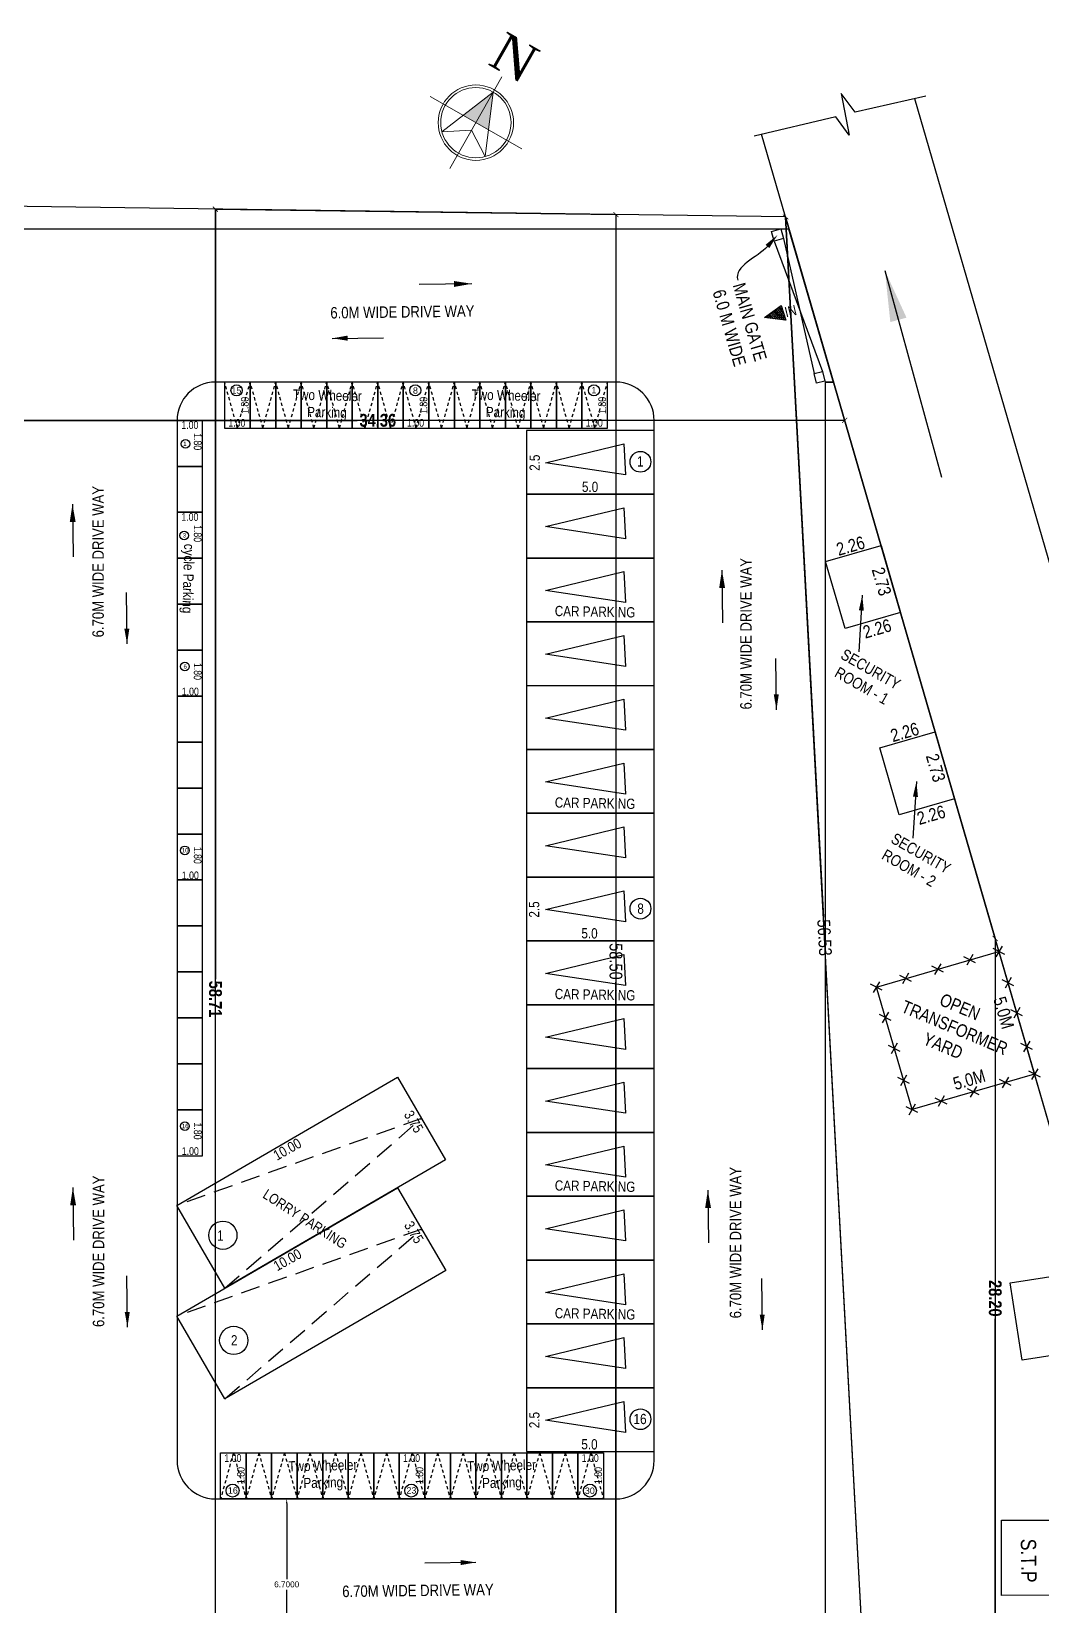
# Model space of a CAD drawing. Header units: metres. Extents: x -488 to 4759, y 38 to 2071.
# Drawn here: x 1321.9 to 1361.4, y 149.4 to 211 of the extents above; entities that cross this region are included whole.
import ezdxf
from ezdxf import colors
from ezdxf.entities.mleader import LeaderData, LeaderLine
from ezdxf.lldxf.tags import DXFTag
from ezdxf.math import Vec2, Vec3

# ---------------------------------------------------------------- set-up
doc = ezdxf.new("R2010")
doc.units = ezdxf.units.M
doc.header["$MEASUREMENT"] = 0
doc.linetypes.add('DASHED2', pattern=[0.375, 0.25, -0.125])
doc.linetypes.add('HIDDEN', pattern=[0.375, 0.25, -0.125])
for name, color, linetype in [('0 @ 1', 7, 'Continuous'), ('BLK_1_LVL_0_SIDE_SETBACK2', 102, 'Continuous'), ('BLK_1_LVL_0_SIDE_SETBACK2 @ 1', 102, 'Continuous'), ('BLK_2_LVL_0_REAR_SETBACK', 11, 'Continuous'), ('BLK_2_LVL_0_REAR_SETBACK @ 1', 11, 'Continuous'), ('BLK_3_LVL_0_REAR_SETBACK', 11, 'Continuous'), ('BLK_3_LVL_0_REAR_SETBACK @ 1', 11, 'Continuous'), ('DRIVE_WAY', 255, 'Continuous'), ('PER_AISLE_WIDTH', 5, 'Continuous'), ('PLOT_BOUNDARY', 70, 'Continuous'), ('SEPTIC_TANK_1', 146, 'Continuous'), ('SURRENDER_ROAD_WIDTH', 2, 'Continuous'), ('TRANSFORMER_YARD', 7, 'Continuous'), ('UG_SUMP', 194, 'Continuous')]:
    doc.layers.add(name, color=color, linetype=linetype)
for name, color, linetype, plot in [('ANGULAR_PARKING_SLOT_1', 6, 'Continuous', False), ('CYCLE_PARKING', 250, 'Continuous', False), ('LORRY_PARKING', 175, 'Continuous', False), ('TWO_WHEELER_DRIVE_WAY', 6, 'Continuous', False), ('TWO_WHEELER_PARKING', 2, 'Continuous', False)]:
    doc.layers.add(name, color=color, linetype=linetype, plot=plot)
doc.layers.add('NORTH_DIRECTION', color=7, linetype='Continuous', lineweight=0)
doc.styles.add('2', font='swissc.ttf', dxfattribs={"height": 0.23})
doc.styles.add('CODE', font='swissc.ttf', dxfattribs={"height": 0.25})
doc.styles.get("Standard").update_dxf_attribs({"font": 'arial.ttf', "height": 0.23})
doc.styles.add('USA TEXT', font='GOTHIC.TTF', dxfattribs={"height": 0.5})
tags = doc.linetypes.add('00$1$HIDDEN', pattern=[0.375, 0.25, -0.125]).pattern_tags.tags
tags[6:7] = [DXFTag(74, 4), DXFTag(75, 0), DXFTag(340, '0'), DXFTag(46, 1.0), DXFTag(50, 0.0), DXFTag(44, 0.0), DXFTag(45, 0.0)]
tags[4:5] = [DXFTag(74, 4), DXFTag(75, 0), DXFTag(340, '0'), DXFTag(46, 1.0), DXFTag(50, 0.0), DXFTag(44, 0.0), DXFTag(45, 0.0)]
doc.dimstyles.new('OUTER', dxfattribs={"dimscale": 0, "dimtxt": 0.3, "dimasz": 0.18, "dimexe": 0.18, "dimexo": 0.0625, "dimgap": 0.09, "dimtad": 0, "dimzin": 0, "dimdsep": 46, "dimtxsty": 'CODE', "dimcen": 0.09, "dimse1": 1, "dimse2": 1, "dimclrd": 8, "dimclrt": 1, "dimadec": 0, "dimazin": 0, "dimtfac": 1, "dimtofl": 0, "dimtmove": 0, "dimatfit": 3, "dimfxl": 0, "dimtolj": 1, "dimtzin": 0, "dimarcsym": 0})
doc.dimstyles.new('STANDARD$0', dxfattribs={"dimtxt": 0.23, "dimasz": 3, "dimexe": 3, "dimexo": 1, "dimgap": 1.5, "dimtad": 1, "dimdec": 1, "dimzin": 1, "dimdsep": 46, "dimlunit": 4, "dimtxsty": 'Standard', "dimblk": 'OBLIQUE', "dimcen": 0.09375, "dimdle": 1, "dimclrd": 8, "dimclre": 8, "dimclrt": 7, "dimadec": 1, "dimazin": 0, "dimtfac": 1, "dimtdec": 1, "dimtix": 1, "dimtmove": 2, "dimatfit": 3, "dimldrblk": 'ARCHTICK', "dimfxl": 0, "dimfrac": 2, "dimtolj": 1, "dimtzin": 0, "dimarcsym": 0})

# ---------------------------------------------------------------- blocks, each defined once
blk = doc.blocks.new('_ArchTick')
at = {"const_width": 0.15}
blk.add_lwpolyline([(-0.5, -0.5), (0.5, 0.5)], dxfattribs=at)
blk = doc.blocks.new('*D98')
at = {"layer": 'BLK_1_LVL_0_SIDE_SETBACK2', "color": 0, "lineweight": -2, "ltscale": 400}
for p, q in [((1319.356, 195.817), (1334.608, 195.817)), ((1353.711, 195.817), (1336.229, 195.817))]:
    blk.add_line(p, q, dxfattribs=at)
at = {"layer": 'Defpoints', "color": 0, "lineweight": -2, "ltscale": 400}
for p in [(1319.356, 195.817), (1353.711, 195.817), (1353.711, 195.817)]:
    blk.add_point(p, dxfattribs=at)
at = {"layer": 'BLK_1_LVL_0_SIDE_SETBACK2', "color": 0, "lineweight": -2, "ltscale": 400, "xscale": 0.2, "yscale": 0.2, "zscale": 0.2}
for p, rotation in [((1319.356, 195.817), 180.0004421320107), ((1353.711, 195.817), 0.0004421320106952)]:
    blk.add_blockref('_ArchTick', p, dxfattribs=dict(at, rotation=rotation))
at = {"layer": 'BLK_1_LVL_0_SIDE_SETBACK2', "color": 0, "ltscale": 400, "insert": (1335.419, 195.817), "char_height": 0.25, "attachment_point": 5, "rotation": 0.00044, "style": 'CODE'}
blk.add_mtext('\\A1;{\\fSwis721 Cn BT|b1|i0|c0|p34;\\H2x;34.36}', dxfattribs=at)
blk = doc.blocks.new('*D111')
at = {"layer": 'BLK_2_LVL_0_REAR_SETBACK', "color": 0, "lineweight": -2, "ltscale": 400}
for p, q in [((1344.746, 203.876), (1344.746, 175.432)), ((1344.746, 145.377), (1344.746, 173.821))]:
    blk.add_line(p, q, dxfattribs=at)
at = {"layer": 'Defpoints', "color": 0, "lineweight": -2, "ltscale": 400}
for p in [(1344.746, 203.876), (1344.746, 203.876), (1344.746, 145.377)]:
    blk.add_point(p, dxfattribs=at)
at = {"layer": 'BLK_2_LVL_0_REAR_SETBACK', "color": 0, "lineweight": -2, "ltscale": 400, "xscale": 0.2, "yscale": 0.2, "zscale": 0.2}
for p, rotation in [((1344.746, 203.876), 90.00044213217399), ((1344.746, 145.377), 270.000442132174)]:
    blk.add_blockref('_ArchTick', p, dxfattribs=dict(at, rotation=rotation))
at = {"layer": 'BLK_2_LVL_0_REAR_SETBACK', "color": 0, "ltscale": 400, "insert": (1344.746, 174.627), "char_height": 0.25, "attachment_point": 5, "rotation": 270.00044, "style": 'CODE'}
blk.add_mtext('\\A1;{\\H2x;58.50}', dxfattribs=at)
blk = doc.blocks.new('*D112')
at = {"layer": 'BLK_2_LVL_0_REAR_SETBACK', "color": 0, "lineweight": -2, "ltscale": 400}
for p, q in [((1329.056, 204.09), (1329.056, 173.929)), ((1329.056, 145.377), (1329.056, 172.383))]:
    blk.add_line(p, q, dxfattribs=at)
at = {"layer": 'Defpoints', "color": 0, "lineweight": -2, "ltscale": 400}
for p in [(1329.056, 204.09), (1329.056, 204.09), (1329.056, 145.377)]:
    blk.add_point(p, dxfattribs=at)
at = {"layer": 'BLK_2_LVL_0_REAR_SETBACK', "color": 0, "lineweight": -2, "ltscale": 400, "xscale": 0.2, "yscale": 0.2, "zscale": 0.2}
for p, rotation in [((1329.056, 204.09), 90.00044213212604), ((1329.056, 145.377), 270.0004421321261)]:
    blk.add_blockref('_ArchTick', p, dxfattribs=dict(at, rotation=rotation))
at = {"layer": 'BLK_2_LVL_0_REAR_SETBACK', "color": 0, "ltscale": 400, "insert": (1329.056, 173.156), "char_height": 0.25, "attachment_point": 5, "rotation": 270.00044, "style": 'CODE'}
blk.add_mtext('\\A1;{\\fSwis721 Cn BT|b1|i0|c0|p34;\\H2x;58.71}', dxfattribs=at)
blk = doc.blocks.new('*D92')
at = {"layer": 'BLK_3_LVL_0_REAR_SETBACK', "color": 0, "lineweight": -2}
for p, q in [((1351.396, 203.785), (1352.878, 176.365)), ((1354.446, 147.337), (1352.965, 174.758))]:
    blk.add_line(p, q, dxfattribs=at)
at = {"layer": 'Defpoints', "color": 0, "lineweight": -2}
for p in [(1351.396, 203.785), (1354.446, 147.337), (1354.446, 147.337)]:
    blk.add_point(p, dxfattribs=at)
at = {"layer": 'BLK_3_LVL_0_REAR_SETBACK', "color": 0, "lineweight": -2, "xscale": 0.2, "yscale": 0.2, "zscale": 0.2}
for p, rotation in [((1351.396, 203.785), 93.09340992295236), ((1354.446, 147.337), 273.0934099229525)]:
    blk.add_blockref('_ArchTick', p, dxfattribs=dict(at, rotation=rotation))
at = {"layer": 'BLK_3_LVL_0_REAR_SETBACK', "color": 0, "lineweight": -2, "insert": (1352.921, 175.561), "char_height": 0.25, "attachment_point": 5, "rotation": 273.09341, "style": 'CODE'}
blk.add_mtext('\\A1;{\\H2x;56.53}', dxfattribs=at)
blk = doc.blocks.new('*D94')
at = {"layer": 'BLK_3_LVL_0_REAR_SETBACK', "color": 0, "lineweight": -2}
for p, q in [((1359.606, 175.529), (1359.606, 162.243)), ((1359.606, 147.337), (1359.606, 160.624))]:
    blk.add_line(p, q, dxfattribs=at)
at = {"layer": 'Defpoints', "color": 0, "lineweight": -2}
for p in [(1359.606, 175.529), (1359.606, 175.529), (1359.606, 147.337)]:
    blk.add_point(p, dxfattribs=at)
at = {"layer": 'BLK_3_LVL_0_REAR_SETBACK', "color": 0, "lineweight": -2, "xscale": 0.2, "yscale": 0.2, "zscale": 0.2}
for p, rotation in [((1359.606, 175.529), 90.00044201734423), ((1359.606, 147.337), 270.0004420173441)]:
    blk.add_blockref('_ArchTick', p, dxfattribs=dict(at, rotation=rotation))
at = {"layer": 'BLK_3_LVL_0_REAR_SETBACK', "color": 0, "lineweight": -2, "insert": (1359.606, 161.433), "char_height": 0.25, "attachment_point": 5, "rotation": 270.00044, "style": 'CODE'}
blk.add_mtext('\\A1;{\\fSwis721 Cn BT|b1|i0|c0|p34;\\H2x;28.20}', dxfattribs=at)
blk = doc.blocks.new('*D434')
at = {"layer": 'Defpoints', "color": 0, "lineweight": -2}
for p in [(1331.761, 153.577), (1331.761, 146.877), (1331.85, 146.877)]:
    blk.add_point(p, dxfattribs=at)
at = {"layer": 'TWO_WHEELER_DRIVE_WAY', "color": 0, "lineweight": -2}
for p, q in [((1331.824, 153.577), (1332.03, 153.577)), ((1331.85, 153.397), (1331.85, 150.435)), ((1331.85, 147.057), (1331.85, 150.02)), ((1331.824, 146.877), (1332.03, 146.877))]:
    blk.add_line(p, q, dxfattribs=at)
for points in [[(1331.82, 153.397), (1331.88, 153.397), (1331.85, 153.577)], [(1331.82, 147.057), (1331.88, 147.057), (1331.85, 146.877)]]:
    blk.add_solid(points, dxfattribs=at)
at = {"layer": 'TWO_WHEELER_DRIVE_WAY', "color": 0, "insert": (1331.85, 150.227), "char_height": 0.23, "attachment_point": 5}
blk.add_mtext('\\A1;6.7000', dxfattribs=at)

msp = doc.modelspace()

# ---------------------------------------------------------------- hatches: boundary and pattern name
at = {"lineweight": 30}
h = msp.add_hatch(dxfattribs=at)
h.set_pattern_fill('ANSI31', color=256, scale=0.485522, angle=-453.9284197)
h.set_pattern_definition([(311.0715803, (-1417.199936, -4085.408266), (0.0457536973, 0.0398735461), [])])
h.paths.add_polyline_path([(1351.40317, 199.74184), (1351.22186, 200.31535), (1350.57286, 199.84081)])
at = {"layer": 'NORTH_DIRECTION'}
h = msp.add_hatch(color=256, dxfattribs=at)
h.paths.add_polyline_path([(1339.75703, 207.19579), (1339.26115, 207.47802), (1339.94251, 208.67519)])
h.paths.add_polyline_path([(1339.26115, 207.47802), (1338.76526, 207.76025), (1339.94251, 208.67519)])

# ---------------------------------------------------------------- linework, layer by layer
at = {"lineweight": 30}
for p, q in [((1350.94967, 202.84209), (1352.83792, 197.72614)), ((1351.31428, 202.94451), (1352.51174, 197.64983)), ((1359.98393, 174.90037), (1359.52581, 175.13476)), ((1359.8762, 175.22674), (1359.63354, 174.80839)), ((1357.47549, 174.52916), (1357.23284, 174.11081)), ((1358.84045, 174.56811), (1358.38233, 174.80249)), ((1358.73272, 174.89447), (1358.49006, 174.47613)), ((1356.32407, 173.83692), (1355.86596, 174.0713)), ((1356.21634, 174.16328), (1355.97369, 173.74494)), ((1357.58322, 174.20279), (1357.12511, 174.43718)), ((1360.34226, 173.66719), (1359.88414, 173.90158)), ((1360.23453, 173.99356), (1359.99187, 173.57521)), ((1355.18252, 173.50521), (1354.7244, 173.7396)), ((1355.07479, 173.83158), (1354.83213, 173.41323)), ((1355.42127, 172.63918), (1355.17861, 172.22084)), ((1360.68151, 172.49967), (1360.22339, 172.73405)), ((1360.57378, 172.82603), (1360.33112, 172.40769)), ((1355.529, 172.31282), (1355.07088, 172.54721)), ((1355.77237, 171.43087), (1355.52971, 171.01253)), ((1361.06527, 171.17897), (1360.60715, 171.41335)), ((1360.95754, 171.50533), (1360.71488, 171.08699)), ((1355.8801, 171.10451), (1355.42198, 171.33889)), ((1356.13835, 170.17136), (1355.89569, 169.75302)), ((1361.37909, 170.09896), (1360.92097, 170.33335)), ((1361.27136, 170.42533), (1361.0287, 170.00698)), ((1356.24608, 169.845), (1355.78796, 170.07938)), ((1358.97838, 169.40138), (1358.52027, 169.63577)), ((1358.87065, 169.72775), (1358.628, 169.3094)), ((1360.23561, 169.7667), (1359.77749, 170.00108)), ((1360.12788, 170.09306), (1359.88522, 169.67472)), ((1356.57768, 168.7038), (1356.11956, 168.93819)), ((1356.46995, 169.03017), (1356.22729, 168.61182)), ((1357.71923, 169.03551), (1357.26112, 169.26989)), ((1357.6115, 169.36187), (1357.36885, 168.94353))]:
    msp.add_line(p, q, dxfattribs=at)
at = {"linetype": 'HIDDEN', "lineweight": 30, "ltscale": 0.5}
for p, q in [((1329.91889, 195.51719), (1329.41888, 197.31719)), ((1329.91889, 195.51719), (1330.41888, 197.3172)), ((1330.91889, 195.5172), (1330.41888, 197.3172)), ((1330.91889, 195.5172), (1331.41888, 197.3172)), ((1331.91889, 195.51721), (1331.41888, 197.3172)), ((1331.91889, 195.51721), (1332.41888, 197.31721)), ((1332.91889, 195.51721), (1332.41888, 197.31721)), ((1332.91889, 195.51721), (1333.41888, 197.31722)), ((1333.91889, 195.51722), (1333.41888, 197.31722)), ((1333.91889, 195.51722), (1334.41888, 197.31723)), ((1334.91889, 195.51723), (1334.41888, 197.31723)), ((1334.91889, 195.51723), (1335.41888, 197.31723)), ((1335.91889, 195.51724), (1335.41888, 197.31723)), ((1335.91889, 195.51724), (1336.41888, 197.31724)), ((1336.91889, 195.51725), (1336.41888, 197.31724)), ((1336.91889, 195.51725), (1337.41888, 197.31725)), ((1337.91889, 195.51725), (1337.41888, 197.31725)), ((1337.91889, 195.51725), (1338.41888, 197.31726)), ((1338.91889, 195.51726), (1338.41888, 197.31726)), ((1338.91889, 195.51726), (1339.41888, 197.31726)), ((1339.91889, 195.51727), (1339.41888, 197.31726)), ((1339.91889, 195.51727), (1340.41888, 197.31727)), ((1340.91889, 195.51728), (1340.41888, 197.31727)), ((1340.91889, 195.51728), (1341.41888, 197.31728)), ((1341.91889, 195.51728), (1341.41888, 197.31728)), ((1341.91889, 195.51728), (1342.41888, 197.31729)), ((1342.91889, 195.51729), (1342.41888, 197.31729)), ((1342.91889, 195.51729), (1343.41888, 197.3173)), ((1343.91889, 195.5173), (1343.41888, 197.3173)), ((1343.91889, 195.5173), (1344.41888, 197.3173)), ((1329.761, 155.37719), (1329.26101, 153.57719)), ((1329.761, 155.37719), (1330.26101, 153.57719)), ((1330.761, 155.3772), (1330.26101, 153.57719)), ((1330.761, 155.3772), (1331.26101, 153.5772)), ((1331.761, 155.37721), (1331.26101, 153.5772)), ((1331.761, 155.37721), (1332.26101, 153.57721)), ((1332.761, 155.37721), (1332.26101, 153.57721)), ((1332.761, 155.37721), (1333.26101, 153.57722)), ((1333.761, 155.37722), (1333.26101, 153.57722)), ((1333.761, 155.37722), (1334.26101, 153.57723)), ((1334.761, 155.37723), (1334.26101, 153.57723)), ((1334.761, 155.37723), (1335.26101, 153.57723)), ((1335.761, 155.37724), (1335.26101, 153.57723)), ((1335.761, 155.37724), (1336.26101, 153.57724)), ((1336.761, 155.37724), (1336.26101, 153.57724)), ((1336.761, 155.37724), (1337.26101, 153.57725)), ((1337.761, 155.37725), (1337.26101, 153.57725)), ((1337.761, 155.37725), (1338.26101, 153.57726)), ((1338.761, 155.37726), (1338.26101, 153.57726)), ((1338.761, 155.37726), (1339.26101, 153.57726)), ((1339.761, 155.37727), (1339.26101, 153.57726)), ((1339.761, 155.37727), (1340.26101, 153.57727)), ((1340.761, 155.37728), (1340.26101, 153.57727)), ((1340.761, 155.37728), (1341.26101, 153.57728)), ((1341.761, 155.37728), (1341.26101, 153.57728)), ((1341.761, 155.37728), (1342.26101, 153.57729)), ((1342.761, 155.37729), (1342.26101, 153.57729)), ((1342.761, 155.37729), (1343.26101, 153.57729)), ((1343.761, 155.3773), (1343.26101, 153.57729)), ((1343.761, 155.3773), (1344.26101, 153.5773))]:
    msp.add_line(p, q, dxfattribs=at)
at = {"linetype": 'DASHED2', "lineweight": 30, "ltscale": 3}
for p, q in [((1337.13089, 168.4714), (1327.54171, 165.07093)), ((1329.42492, 161.82809), (1337.13089, 168.4714)), ((1337.13819, 164.13916), (1327.549, 160.7387)), ((1329.43221, 157.49585), (1337.13819, 164.13916))]:
    msp.add_line(p, q, dxfattribs=at)
at = {"lineweight": 30}
for points in [[(1356.88493, 208.52204), (1354.12128, 207.8864), (1353.57224, 208.62177), (1353.88733, 206.98294), (1353.35801, 207.70994), (1350.15797, 206.95489)], [(1351.40317, 199.74184), (1350.57286, 199.84081), (1351.22186, 200.31535), (1351.40317, 199.74184)]]:
    msp.add_lwpolyline(points, dxfattribs=at)
for points in [[(1351.21172, 203.31736), (1351.31433, 202.94452), (1350.94967, 202.84209), (1350.84643, 203.21734)], [(1352.83792, 197.72614), (1352.93409, 197.35046), (1352.60403, 197.27313), (1352.51174, 197.64983)]]:
    msp.add_lwpolyline(points, close=True, dxfattribs=at)
at = {"linetype": '00$1$HIDDEN', "lineweight": 30, "ltscale": 2}
for points in [[(1341.988, 194.15697), (1345.06392, 194.89673), (1345.11801, 193.67837)], [(1341.98802, 191.65697), (1345.06394, 192.39673), (1345.11803, 191.17837)], [(1341.98804, 189.15697), (1345.06396, 189.89673), (1345.11805, 188.67837)], [(1341.98806, 186.65697), (1345.06398, 187.39673), (1345.11807, 186.17837)], [(1341.98808, 184.15697), (1345.064, 184.89673), (1345.11809, 183.67837)], [(1341.9881, 181.65697), (1345.06402, 182.39673), (1345.1181, 181.17837)], [(1341.98812, 179.15697), (1345.06404, 179.89673), (1345.11812, 178.67837)], [(1341.98814, 176.65697), (1345.06406, 177.39673), (1345.11814, 176.17837)], [(1341.98816, 174.15697), (1345.06408, 174.89673), (1345.11816, 173.67837)], [(1341.98818, 171.65697), (1345.0641, 172.39673), (1345.11818, 171.17837)], [(1341.9882, 169.15697), (1345.06412, 169.89673), (1345.1182, 168.67837)], [(1341.98821, 166.65697), (1345.06414, 167.39673), (1345.11822, 166.17837)], [(1341.98823, 164.15697), (1345.06415, 164.89673), (1345.11824, 163.67837)], [(1341.98825, 161.65697), (1345.06417, 162.39673), (1345.11826, 161.17837)], [(1341.98827, 159.15697), (1345.06419, 159.89673), (1345.11828, 158.67837)], [(1341.98829, 156.65697), (1345.06421, 157.39673), (1345.1183, 156.17837)]]:
    msp.add_lwpolyline(points, close=True, dxfattribs=at)
at = {"lineweight": -2}
for points in [[(1355.13419, 190.91953), (1355.89595, 188.29796), (1353.72571, 187.66735), (1352.96395, 190.28892)], [(1357.25448, 183.62259), (1358.01624, 181.00102), (1355.846, 180.37041), (1355.08425, 182.99198)]]:
    msp.add_lwpolyline(points, close=True, dxfattribs=at)
at = {"lineweight": 30}
for centre, radius in [((1329.88698, 196.99249), 0.21897), ((1336.88698, 196.99254), 0.21897), ((1343.88698, 196.9926), 0.21897), ((1329.34917, 163.90238), 0.55312), ((1329.77694, 159.78548), 0.55312), ((1329.72911, 153.90189), 0.25318), ((1336.72911, 153.90195), 0.25264), ((1343.72911, 153.902), 0.2524)]:
    msp.add_circle(centre, radius, dxfattribs=at)
at = {"color": 7, "linetype": 'ByBlock', "lineweight": 30, "ltscale": 3}
for centre in [(1327.88389, 194.89701), (1327.83312, 191.31049), (1327.86384, 186.17515), (1327.86389, 178.97515), (1327.86398, 168.17515)]:
    msp.add_circle(centre, 0.17116, dxfattribs=at)
at = {"linetype": 'ByBlock', "lineweight": 30, "ltscale": 3}
for centre in [(1345.70925, 194.19476), (1345.70938, 176.69476), (1345.70954, 156.69476)]:
    msp.add_circle(centre, 0.40664, dxfattribs=at)
at = {"layer": 'ANGULAR_PARKING_SLOT_1'}
for points in [[(1341.24602, 192.92728), (1346.24602, 192.92732), (1346.246, 195.42732), (1341.246, 195.42728)], [(1341.24604, 190.42728), (1346.24604, 190.42732), (1346.24602, 192.92732), (1341.24602, 192.92728)], [(1341.24606, 187.92728), (1346.24606, 187.92732), (1346.24604, 190.42732), (1341.24604, 190.42728)], [(1341.24608, 185.42728), (1346.24608, 185.42732), (1346.24606, 187.92732), (1341.24606, 187.92728)], [(1341.2461, 182.92728), (1346.2461, 182.92732), (1346.24608, 185.42732), (1341.24608, 185.42728)], [(1341.24612, 180.42728), (1346.24612, 180.42732), (1346.2461, 182.92732), (1341.2461, 182.92728)], [(1341.24614, 177.92728), (1346.24614, 177.92732), (1346.24612, 180.42732), (1341.24612, 180.42728)], [(1341.24615, 175.42728), (1346.24615, 175.42732), (1346.24614, 177.92732), (1341.24614, 177.92728)], [(1341.24617, 172.92728), (1346.24617, 172.92732), (1346.24615, 175.42732), (1341.24615, 175.42728)], [(1341.24619, 170.42728), (1346.24619, 170.42732), (1346.24617, 172.92732), (1341.24617, 172.92728)], [(1341.24621, 167.92728), (1346.24621, 167.92732), (1346.24619, 170.42732), (1341.24619, 170.42728)], [(1341.24623, 165.42728), (1346.24623, 165.42732), (1346.24621, 167.92732), (1341.24621, 167.92728)], [(1341.24625, 162.92728), (1346.24625, 162.92732), (1346.24623, 165.42732), (1341.24623, 165.42728)], [(1341.24627, 160.42728), (1346.24627, 160.42732), (1346.24625, 162.92732), (1341.24625, 162.92728)], [(1341.24629, 157.92728), (1346.24629, 157.92732), (1346.24627, 160.42732), (1341.24627, 160.42728)], [(1341.24631, 155.42728), (1346.24631, 155.42732), (1346.24629, 157.92732), (1341.24629, 157.92728)]]:
    msp.add_lwpolyline(points, close=True, dxfattribs=at)
at = {"layer": 'BLK_1_LVL_0_SIDE_SETBACK2', "ltscale": 400}
msp.add_lwpolyline([(1319.356, 195.81711), (1319.35655, 132.91711), (1371.98801, 132.91752), (1353.71101, 195.81738), (1319.356, 195.81706)], close=True, dxfattribs=at)
at = {"layer": 'BLK_2_LVL_0_REAR_SETBACK', "ltscale": 400}
msp.add_lwpolyline([(1329.05639, 145.37719), (1329.05593, 204.08974), (1344.74594, 203.87584), (1344.74639, 145.37731), (1329.05639, 145.37719)], close=True, dxfattribs=at)
at = {"layer": 'BLK_3_LVL_0_REAR_SETBACK', "ltscale": 400}
msp.add_lwpolyline([(1354.44637, 147.33738), (1351.39578, 203.78518), (1359.60615, 175.52937), (1359.60637, 147.33742), (1354.44637, 147.33738)], close=True, dxfattribs=at)
at = {"layer": 'CYCLE_PARKING', "lineweight": -2}
for points in [[(1327.556, 195.81714), (1327.55601, 194.01714), (1328.55601, 194.01715), (1328.556, 195.81715)], [(1327.55601, 194.01714), (1327.55602, 192.21714), (1328.55602, 192.21715), (1328.55601, 194.01715)], [(1327.55602, 192.21714), (1327.55604, 190.41714), (1328.55604, 190.41715), (1328.55602, 192.21715)], [(1327.55604, 190.41714), (1327.55605, 188.61714), (1328.55605, 188.61715), (1328.55604, 190.41715)], [(1327.55605, 188.61714), (1327.55607, 186.81714), (1328.55607, 186.81715), (1328.55605, 188.61715)], [(1327.55607, 186.81714), (1327.55608, 185.01714), (1328.55608, 185.01715), (1328.55607, 186.81715)], [(1327.55608, 185.01714), (1327.55609, 183.21714), (1328.55609, 183.21715), (1328.55608, 185.01715)], [(1327.55609, 183.21714), (1327.55611, 181.41714), (1328.55611, 181.41715), (1328.55609, 183.21715)], [(1327.55611, 181.41714), (1327.55612, 179.61714), (1328.55612, 179.61715), (1328.55611, 181.41715)], [(1327.55612, 179.61714), (1327.55614, 177.81714), (1328.55614, 177.81715), (1328.55612, 179.61715)], [(1327.55614, 177.81714), (1327.55615, 176.01714), (1328.55615, 176.01715), (1328.55614, 177.81715)], [(1327.55615, 176.01714), (1327.55616, 174.21714), (1328.55616, 174.21715), (1328.55615, 176.01715)], [(1327.55616, 174.21714), (1327.55618, 172.41714), (1328.55618, 172.41715), (1328.55616, 174.21715)], [(1327.55618, 172.41714), (1327.55619, 170.61714), (1328.55619, 170.61715), (1328.55618, 172.41715)], [(1327.55619, 170.61714), (1327.55621, 168.81714), (1328.55621, 168.81715), (1328.55619, 170.61715)], [(1327.55621, 168.81714), (1327.55622, 167.01714), (1328.55622, 167.01715), (1328.55621, 168.81715)]]:
    msp.add_lwpolyline(points, close=True, dxfattribs=at)
at = {"layer": 'DRIVE_WAY', "color": 255, "linetype": 'ByBlock', "ltscale": 400}
for points in [[(1353.26515, 197.31737), (1352.94599, 197.31737), (1352.94653, 126.21737, -0.41421356), (1351.44655, 124.71736), (1292.12088, 124.7169, 0.41018343), (1291.62093, 124.22379), (1291.60707, 123.2369), (1285.40914, 123.23685), (1285.4228, 124.20996, 0.41825521), (1284.92285, 124.71684), (1239.00655, 124.71649, -0.41421356), (1237.50653, 126.21648), (1237.50595, 201.81648, -0.41421356), (1239.00594, 203.31649), (1351.51172, 203.31736), (1353.25515, 197.31737), (1352.94599, 197.31737)], [(1344.74599, 197.31732), (1329.05599, 197.3172, 0.41421356), (1327.556, 195.81719), (1327.55631, 155.07719, 0.41421356), (1329.05632, 153.5772), (1344.74632, 153.57732, 0.41421356), (1346.24631, 155.07734), (1346.246, 195.81734, 0.41421356)]]:
    msp.add_lwpolyline(points, format="xyb", close=True, dxfattribs=at)
at = {"layer": 'LORRY_PARKING', "ltscale": 400}
for points in [[(1336.18929, 170.09282), (1338.0725, 166.84998), (1329.42492, 161.82809), (1327.54171, 165.07093)], [(1336.19659, 165.76058), (1338.07979, 162.51774), (1329.43221, 157.49585), (1327.549, 160.7387)]]:
    msp.add_lwpolyline(points, close=True, dxfattribs=at)
at = {"layer": 'NORTH_DIRECTION'}
for p, q in [((1340.2832, 209.27378), (1338.2391, 205.68226)), ((1341.05691, 206.45597), (1337.46539, 208.50007))]:
    msp.add_line(p, q, dxfattribs=at)
msp.add_lwpolyline([(1339.09081, 207.17872), (1337.93282, 207.11329), (1339.94251, 208.67519), (1339.62588, 206.14969), (1339.09081, 207.17872)], dxfattribs=at)
for radius in [1.47588, 1.37749]:
    msp.add_circle((1339.26115, 207.47802), radius, dxfattribs=at)
at = {"layer": 'PER_AISLE_WIDTH', "linetype": 'ByBlock', "ltscale": 400}
for points in [[(1353.26515, 197.31737), (1352.94599, 197.31737), (1352.94653, 126.21737, -0.41421356), (1351.44655, 124.71736), (1292.12088, 124.7169, 0.41018343), (1291.62093, 124.22379), (1291.60707, 123.2369), (1285.40914, 123.23685), (1285.4228, 124.20996, 0.41825521), (1284.92285, 124.71684), (1239.00655, 124.71649, -0.41421356), (1237.50653, 126.21648), (1237.50595, 201.81648, -0.41421356), (1239.00594, 203.31649), (1351.51172, 203.31736), (1353.25515, 197.31737), (1352.94599, 197.31737)], [(1344.74599, 197.31731), (1329.05599, 197.31719, 0.41421356), (1327.556, 195.81717), (1327.55631, 155.07717, 0.41421356), (1329.05632, 153.57719), (1344.74632, 153.57731, 0.41421356), (1346.24631, 155.07732), (1346.246, 195.81732, 0.41421356)]]:
    msp.add_lwpolyline(points, format="xyb", close=True, dxfattribs=at)
at = {"layer": 'PLOT_BOUNDARY', "ltscale": 400}
msp.add_lwpolyline([(1235.40656, 205.36646), (1235.40656, 123.21646), (1374.80656, 123.21754), (1351.39578, 203.78518)], close=True, dxfattribs=at)
at = {"layer": 'SEPTIC_TANK_1', "linetype": 'ByBlock'}
msp.add_lwpolyline([(1361.91142, 152.74894), (1361.91144, 149.7992), (1359.84857, 149.79919), (1359.84854, 152.74892)], close=True, dxfattribs=at)
at = {"layer": 'SURRENDER_ROAD_WIDTH'}
msp.add_line((1351.39578, 203.78518), (1350.45442, 207.02483), dxfattribs=at)
msp.add_lwpolyline([(1356.44145, 208.42004), (1381.19931, 123.21646), (1384.66273, 123.21646)], dxfattribs=at)
at = {"layer": 'TRANSFORMER_YARD', "color": 7, "ltscale": 0.35}
msp.add_lwpolyline([(1354.95346, 173.6224), (1359.75487, 175.01756), (1361.15003, 170.21615), (1356.34862, 168.821), (1354.95346, 173.6224)], close=True, dxfattribs=at)
at = {"layer": 'TWO_WHEELER_DRIVE_WAY', "linetype": 'ByBlock', "ltscale": 400}
for points in [[(1353.26516, 197.31737), (1352.946, 197.31737), (1352.94655, 126.21737, -0.41421356), (1351.44656, 124.71736), (1292.12089, 124.7169, 0.41018343), (1291.62094, 124.22379), (1291.60707, 123.2369), (1285.40914, 123.23685), (1285.42282, 124.20996, 0.41825521), (1284.92286, 124.71684), (1239.00656, 124.71649, -0.41421356), (1237.50655, 126.21648), (1237.50596, 201.81648, -0.41421356), (1239.00595, 203.31649), (1351.5122, 203.31433), (1353.25563, 197.31434), (1352.946, 197.31737)], [(1344.74599, 197.31731), (1329.05599, 197.31719, 0.41421356), (1327.556, 195.81718), (1327.55631, 155.07718, 0.41421356), (1329.05632, 153.57719), (1344.74632, 153.57731, 0.41421356), (1346.24631, 155.07733), (1346.246, 195.81733, 0.41421356)]]:
    msp.add_lwpolyline(points, format="xyb", close=True, dxfattribs=at)
at = {"layer": 'TWO_WHEELER_PARKING', "linetype": 'Continuous'}
for points in [[(1329.41889, 195.51719), (1330.41889, 195.5172), (1330.41888, 197.3172), (1329.41888, 197.31719), (1329.41889, 195.51719)], [(1330.41889, 195.5172), (1331.41889, 195.5172), (1331.41888, 197.3172), (1330.41888, 197.3172), (1330.41889, 195.5172)], [(1331.41889, 195.5172), (1332.41889, 195.51721), (1332.41888, 197.31721), (1331.41888, 197.3172), (1331.41889, 195.5172)], [(1332.41889, 195.51721), (1333.41889, 195.51722), (1333.41888, 197.31722), (1332.41888, 197.31721), (1332.41889, 195.51721)], [(1333.41889, 195.51722), (1334.41889, 195.51723), (1334.41888, 197.31723), (1333.41888, 197.31722), (1333.41889, 195.51722)], [(1334.41889, 195.51723), (1335.41889, 195.51723), (1335.41888, 197.31723), (1334.41888, 197.31723), (1334.41889, 195.51723)], [(1335.41889, 195.51723), (1336.41889, 195.51724), (1336.41888, 197.31724), (1335.41888, 197.31723), (1335.41889, 195.51723)], [(1336.41889, 195.51724), (1337.41889, 195.51725), (1337.41888, 197.31725), (1336.41888, 197.31724), (1336.41889, 195.51724)], [(1337.41889, 195.51725), (1338.41889, 195.51726), (1338.41888, 197.31726), (1337.41888, 197.31725), (1337.41889, 195.51725)], [(1338.41889, 195.51726), (1339.41889, 195.51726), (1339.41888, 197.31726), (1338.41888, 197.31726), (1338.41889, 195.51726)], [(1339.41889, 195.51726), (1340.41889, 195.51727), (1340.41888, 197.31727), (1339.41888, 197.31726), (1339.41889, 195.51726)], [(1340.41889, 195.51727), (1341.41889, 195.51728), (1341.41888, 197.31728), (1340.41888, 197.31727), (1340.41889, 195.51727)], [(1341.41889, 195.51728), (1342.41889, 195.51729), (1342.41888, 197.31729), (1341.41888, 197.31728), (1341.41889, 195.51728)], [(1342.41889, 195.51729), (1343.41889, 195.5173), (1343.41888, 197.3173), (1342.41888, 197.31729), (1342.41889, 195.51729)], [(1343.41889, 195.5173), (1344.41889, 195.5173), (1344.41888, 197.3173), (1343.41888, 197.3173), (1343.41889, 195.5173)], [(1329.261, 155.37719), (1330.261, 155.37719), (1330.26101, 153.57719), (1329.26101, 153.57719), (1329.261, 155.37719)], [(1330.261, 155.37719), (1331.261, 155.3772), (1331.26101, 153.5772), (1330.26101, 153.57719), (1330.261, 155.37719)], [(1331.261, 155.3772), (1332.261, 155.37721), (1332.26101, 153.57721), (1331.26101, 153.5772), (1331.261, 155.3772)], [(1332.261, 155.37721), (1333.261, 155.37722), (1333.26101, 153.57722), (1332.26101, 153.57721), (1332.261, 155.37721)], [(1333.261, 155.37722), (1334.261, 155.37723), (1334.26101, 153.57723), (1333.26101, 153.57722), (1333.261, 155.37722)], [(1334.261, 155.37723), (1335.261, 155.37723), (1335.26101, 153.57723), (1334.26101, 153.57723), (1334.261, 155.37723)], [(1335.261, 155.37723), (1336.261, 155.37724), (1336.26101, 153.57724), (1335.26101, 153.57723), (1335.261, 155.37723)], [(1336.261, 155.37724), (1337.261, 155.37725), (1337.26101, 153.57725), (1336.26101, 153.57724), (1336.261, 155.37724)], [(1337.261, 155.37725), (1338.261, 155.37726), (1338.26101, 153.57726), (1337.26101, 153.57725), (1337.261, 155.37725)], [(1338.261, 155.37726), (1339.261, 155.37726), (1339.26101, 153.57726), (1338.26101, 153.57726), (1338.261, 155.37726)], [(1339.261, 155.37726), (1340.261, 155.37727), (1340.26101, 153.57727), (1339.26101, 153.57726), (1339.261, 155.37726)], [(1340.261, 155.37727), (1341.261, 155.37728), (1341.26101, 153.57728), (1340.26101, 153.57727), (1340.261, 155.37727)], [(1341.261, 155.37728), (1342.261, 155.37729), (1342.26101, 153.57729), (1341.26101, 153.57728), (1341.261, 155.37728)], [(1342.261, 155.37729), (1343.261, 155.37729), (1343.26101, 153.57729), (1342.26101, 153.57729), (1342.261, 155.37729)], [(1343.261, 155.37729), (1344.261, 155.3773), (1344.26101, 153.5773), (1343.26101, 153.57729), (1343.261, 155.37729)]]:
    msp.add_lwpolyline(points, close=True, dxfattribs=at)
at = {"layer": 'UG_SUMP', "color": 194}
msp.add_lwpolyline([(1362.29498, 162.36641), (1362.76159, 159.33089), (1360.66596, 159.00876), (1360.19935, 162.04427)], close=True, dxfattribs=at)

# ---------------------------------------------------------------- texts
at = {"linetype": 'ByBlock', "ltscale": 400, "char_height": 0.448, "width": 9.999999999999999e-16, "attachment_point": 1, "style": '2'}
for s, insert, rotation in [('6.0M WIDE DRIVE WAY', (1333.55725, 200.25563), 0.718105), ('6.70M WIDE DRIVE WAY', (1324.23815, 187.31849), 90), ('6.70M WIDE DRIVE WAY', (1349.61726, 184.49481), 90), ('6.70M WIDE DRIVE WAY', (1349.2089, 160.64788), 90), ('6.70M WIDE DRIVE WAY', (1324.2541, 160.30862), 90)]:
    msp.add_mtext(s, dxfattribs=dict(at, insert=insert, rotation=rotation))
at = {"lineweight": 30, "attachment_point": 5}
for s, insert, char_height, rotation, style in [('\\A1;IN', (1351.59146, 200.09714), 0.4, 13.6656606, '2'), ('\\A1;1.80', (1330.21271, 196.404), 0.3, 90.0004421, 'CODE'), ('\\A1;1.80', (1337.21271, 196.40406), 0.3, 90.0004421, 'CODE'), ('\\A1;1.80', (1344.21271, 196.40411), 0.3, 90.0004421, 'CODE'), ('\\A1;1.00', (1329.8986, 195.71934), 0.3, 0.0004421, 'CODE'), ('\\A1;1.00', (1336.8986, 195.71939), 0.3, 0.0004421, 'CODE'), ('\\A1;1.00', (1343.8986, 195.71945), 0.3, 0.0004421, 'CODE'), ('\\A1;1.00', (1329.74071, 155.17504), 0.3, 0.0004421, 'CODE'), ('\\A1;1.80', (1330.05483, 154.49038), 0.3, 90.0004421, 'CODE'), ('\\A1;1.00', (1336.74071, 155.1751), 0.3, 0.0004421, 'CODE'), ('\\A1;1.80', (1337.05483, 154.49044), 0.3, 90.0004421, 'CODE'), ('\\A1;1.00', (1343.74071, 155.17515), 0.3, 0.0004421, 'CODE'), ('\\A1;1.80', (1344.05483, 154.49049), 0.3, 90.0004421, 'CODE')]:
    msp.add_mtext(s, dxfattribs=dict(at, insert=insert, char_height=char_height, rotation=rotation, style=style))
at = {"linetype": 'ByBlock', "lineweight": 30, "char_height": 0.25, "attachment_point": 5}
for s, insert in [('{\\fArial CE|b0|i0|c238|p34;\\C0;1\\fArial CE|b0|i0|c0|p34;5}', (1329.87747, 196.98675)), ('{\\C0;8}', (1336.89282, 196.9873)), ('{\\C0;1}', (1343.8836, 196.99987)), ('{\\C0;16}', (1329.73999, 153.90652)), ('{\\C0;23}', (1336.73495, 153.90719)), ('{\\C0;30}', (1343.72573, 153.89472))]:
    msp.add_mtext_dynamic_manual_height_columns(s, width=0.3427956, gutter_width=45, heights=[0], dxfattribs=dict(at, insert=insert))
at = {"lineweight": 30}
for s, insert, char_height, width, attachment_point, rotation, style in [('\\A1;Two Wheeler Parking ', (1333.43304, 196.4056), 0.4, 3.345468, 5, 358.6562199, '2'), ('\\A1;Two Wheeler Parking ', (1340.43304, 196.40566), 0.4, 3.345468, 5, 358.6562199, '2'), ('\\A1;2.5', (1341.56857, 194.15938), 0.4, 0.8030519, 5, 89.7692298, '2'), ('\\A1;5.0', (1343.7353, 193.21149), 0.4, 0.8030519, 5, 359.4839633, '2'), ('\\A1; CAR PARKING', (1343.86815, 188.32421), 0.4, 3.903896, 5, 358.9647727, '2'), ('\\A1; CAR PARKING', (1343.86821, 180.82421), 0.4, 3.903896, 5, 358.9647727, '2'), ('\\A1;2.5', (1341.54615, 176.66184), 0.4, 0.8030519, 5, 89.7692298, '2'), ('\\A1;5.0', (1343.71406, 175.72561), 0.4, 0.8030519, 5, 359.4839633, '2'), ('\\A1; CAR PARKING', (1343.86827, 173.32421), 0.4, 3.903896, 5, 358.9647727, '2'), ('        OPEN \\PTRANSFORMER \\P        YARD  ', (1356.40345, 173.89326), 0.5, 3.0919169, 1, 337.1399726, '2'), ('5.0M', (1360.00562, 173.29751), 0.5, 1.279026, 1, 286.2024353, '2'), ('5.0M', (1357.90704, 170.06143), 0.5, 1.279026, 1, 16.2024353, '2'), ('\\A1; CAR PARKING', (1343.86832, 165.82421), 0.4, 3.903896, 5, 358.9647727, '2'), ('  LORRY PARKING ', (1330.88006, 165.86957), 0.4, 5.1145284, 1, 327.1588708, 'CODE'), ('\\A1; CAR PARKING', (1343.86836, 160.82421), 0.4, 3.903896, 5, 358.9647727, '2'), ('\\A1;2.5', (1341.55401, 156.66364), 0.4, 0.8030519, 5, 89.7692298, '2'), ('\\A1;5.0', (1343.71142, 155.71231), 0.4, 0.8030519, 5, 359.4839633, '2'), ('\\A1;Two Wheeler Parking ', (1333.27516, 154.48883), 0.4, 3.345468, 5, 1.3446643, '2'), ('\\A1;Two Wheeler Parking ', (1340.27516, 154.48889), 0.4, 3.345468, 5, 1.3446643, '2')]:
    msp.add_mtext(s, dxfattribs=dict(at, insert=insert, char_height=char_height, width=width, attachment_point=attachment_point, rotation=rotation, style=style))
at = {"color": 6, "lineweight": 30, "char_height": 0.3, "attachment_point": 5, "style": 'CODE'}
for insert in [(1328.05693, 195.63261), (1328.05695, 192.03261), (1328.07404, 185.19672), (1328.0741, 177.99672), (1328.07418, 167.19672)]:
    msp.add_mtext('\\A1;1.00', dxfattribs=dict(at, insert=insert))
at = {"color": 7, "lineweight": 30, "char_height": 0.168364, "attachment_point": 5, "style": '2'}
for s, insert, width in [('\\A1;1', (1327.86233, 194.90179), 0.0883859), ('\\A1;3', (1327.84216, 191.31447), 0.0905228), ('\\A1;6', (1327.87288, 186.17913), 0.0905228), ('\\A1;10', (1327.87294, 178.97913), 0.0905228), ('\\A1;16', (1327.87302, 168.17913), 0.0905228)]:
    msp.add_mtext(s, dxfattribs=dict(at, insert=insert, width=width))
at = {"color": 6, "lineweight": 30, "char_height": 0.3, "attachment_point": 5, "rotation": 269.2092618, "style": 'CODE'}
for insert in [(1328.36243, 194.98317), (1328.36245, 191.38317), (1328.3625, 185.98317), (1328.36255, 178.78317), (1328.36263, 167.98317)]:
    msp.add_mtext('\\A1;1.80', dxfattribs=dict(at, insert=insert))
at = {"lineweight": 30, "char_height": 0.4, "width": 0.2150649, "attachment_point": 5, "style": '2'}
for s, insert in [('\\A1;1', (1345.69932, 194.21023)), ('\\A1;8', (1345.71447, 176.69131)), ('\\A1;16', (1345.69361, 156.70298))]:
    msp.add_mtext(s, dxfattribs=dict(at, insert=insert))
at = {"lineweight": -2, "char_height": 0.5, "attachment_point": 5, "style": 'CODE'}
for s, insert, rotation in [('\\A1;2.26', (1353.94171, 190.90068), 16.2024353), ('\\A1;2.73', (1355.15445, 189.50717), 286.2024353), ('\\A1;2.26', (1354.97973, 187.65594), 16.2024353), ('\\A1;2.26', (1356.062, 183.60374), 16.2024353), ('\\A1;2.73', (1357.27474, 182.21022), 286.2024353), ('\\A1;2.26', (1357.10002, 180.359), 16.2024353)]:
    msp.add_mtext(s, dxfattribs=dict(at, insert=insert, rotation=rotation))
at = {"color": 7, "lineweight": 30, "insert": (1327.94106, 189.62138), "char_height": 0.4, "width": 2.6772468, "attachment_point": 5, "rotation": 268.5306509, "style": '2'}
msp.add_mtext('\\A1;cycle Parking ', dxfattribs=at)
at = {"lineweight": -2, "char_height": 0.440585, "attachment_point": 1, "rotation": 330.3538424, "style": 'CODE'}
for s, insert, width in [('SECURITY \\P ROOM - 1', (1353.73305, 186.89443), 2.8427038), ('SECURITY \\PROOM - 2', (1355.70139, 179.68397), 3.002938)]:
    msp.add_mtext(s, dxfattribs=dict(at, insert=insert, width=width))
at = {"linetype": 'ByBlock', "lineweight": 30, "style": '2'}
for s, insert, char_height, width, attachment_point, rotation in [('3.75', (1336.42203, 168.62719), 0.4, 1.1e-15, 7, 301.1632195), ('10.00', (1332.27432, 167.72819), 0.4, 1.1e-15, 3, 29.382541), ('3.75', (1336.42933, 164.29495), 0.4, 1.1e-15, 7, 301.1632195), ('10.00', (1332.28162, 163.39596), 0.4, 1.1e-15, 3, 29.382541), ('S.T.P', (1361.20672, 152.02112), 0.6, 2.4553937, 1, 270.8740504), ('6.70M WIDE DRIVE WAY', (1334.02288, 150.17745), 0.448, 9.999999999999999e-16, 1, 0.718105)]:
    msp.add_mtext(s, dxfattribs=dict(at, insert=insert, char_height=char_height, width=width, attachment_point=attachment_point, rotation=rotation))
at = {"linetype": 'ByBlock', "lineweight": 30, "char_height": 0.4, "width": 1.1e-15, "attachment_point": 3, "style": '2'}
for s, insert in [('1', (1329.37657, 164.08895)), ('2', (1329.92028, 159.98806))]:
    msp.add_mtext(s, dxfattribs=dict(at, insert=insert))
at = {"layer": 'NORTH_DIRECTION', "insert": (1340.42788, 211.08149), "char_height": 1.5, "attachment_point": 1, "rotation": 330.3538424, "style": 'USA TEXT'}
msp.add_mtext_dynamic_manual_height_columns('{\\Ftimes|c0;N}', width=0.7437649, gutter_width=1.28586, heights=[0], dxfattribs=at)

# ---------------------------------------------------------------- dimensions: what is measured, and where the dimension line sits
at = {"layer": 'BLK_1_LVL_0_SIDE_SETBACK2 @ 1', "ltscale": 400}
dim = msp.add_linear_dim(base=(1353.71101, 195.81738), p1=(1319.356, 195.81711), p2=(1353.71101, 195.81738), angle=0.0004421, text='{\\fSwis721 Cn BT|b1|i0|c0|p34;\\H2x;<>}', dimstyle='OUTER', override={"dimscale": 1, "dimtxt": 0.25, "dimasz": 0.2, "dimblk": 'ArchTick', "dimclrd": 0, "dimclrt": 0, "dimtix": 0, "dimtofl": 0, "dimtmove": 0, "dimatfit": 3, "dimfxl": 0}, dxfattribs=at)
dim.commit()
dim.dimension.update_dxf_attribs({"geometry": '*D98', "text_midpoint": (1335.41889, 195.81723), "dimtype": 129})
at = {"layer": 'BLK_2_LVL_0_REAR_SETBACK @ 1', "ltscale": 400}
dim = msp.add_linear_dim(base=(1329.05593, 204.08974), p1=(1329.05639, 145.37719), p2=(1329.05593, 204.08974), angle=90.0004421, text='{\\fSwis721 Cn BT|b1|i0|c0|p34;\\H2x;<>}', dimstyle='OUTER', override={"dimscale": 1, "dimtxt": 0.25, "dimasz": 0.2, "dimblk": 'ArchTick', "dimclrd": 0, "dimclrt": 0, "dimtix": 0, "dimtofl": 0, "dimtmove": 0, "dimatfit": 3, "dimfxl": 10}, dxfattribs=at)
dim.commit()
dim.dimension.update_dxf_attribs({"geometry": '*D112', "text_midpoint": (1329.05617, 173.15615), "dimtype": 129})
dim = msp.add_aligned_dim(p1=(1344.74639, 145.37731), p2=(1344.74594, 203.87584), distance=0, text='{\\H2x;<>}', dimstyle='OUTER', override={"dimscale": 1, "dimtxt": 0.25, "dimasz": 0.2, "dimblk": 'ArchTick', "dimclrd": 0, "dimclrt": 0, "dimtix": 0, "dimtofl": 0, "dimtmove": 0, "dimatfit": 3, "dimfxl": 10}, dxfattribs=at)
dim.commit()
dim.dimension.update_dxf_attribs({"geometry": '*D111', "text_midpoint": (1344.74616, 174.62657)})
at = {"layer": 'BLK_3_LVL_0_REAR_SETBACK @ 1', "lineweight": -2}
for p1, p2, text, picture, middle in [((1351.39578, 203.78518), (1354.44637, 147.33738), '{\\H2x;<>}', '*D92', (1352.92108, 175.56128)), ((1359.60637, 147.33742), (1359.60615, 175.52937), '{\\fSwis721 Cn BT|b1|i0|c0|p34;\\H2x;28.20}', '*D94', (1359.60626, 161.4334))]:
    dim = msp.add_aligned_dim(p1=p1, p2=p2, distance=0, text=text, dimstyle='OUTER', override={"dimscale": 1, "dimtxt": 0.25, "dimasz": 0.2, "dimblk": 'ArchTick', "dimclrd": 0, "dimclrt": 0, "dimtix": 0, "dimtofl": 0, "dimtmove": 0, "dimatfit": 3, "dimfxl": 0}, dxfattribs=at)
    dim.commit()
    dim.dimension.update_dxf_attribs({"geometry": picture, "text_midpoint": middle})
at = {"layer": 'TWO_WHEELER_DRIVE_WAY'}
dim = msp.add_linear_dim(base=(1331.85043, 146.87721), p1=(1331.76101, 153.57721), p2=(1331.76106, 146.87721), angle=90, dimstyle='STANDARD$0', override={"dimtxt": 0.18, "dimasz": 0.18, "dimexe": 0.18, "dimexo": 0.0625, "dimgap": 0.09, "dimtad": 0, "dimtih": 1, "dimtoh": 1, "dimdec": 4, "dimzin": 0, "dimlunit": 2, "dimpost": '', "dimcen": 0.09, "dimdle": 0, "dimclrd": 0, "dimclre": 0, "dimclrt": 0, "dimadec": 0, "dimtdec": 4, "dimtix": 0, "dimtofl": 0, "dimtmove": 0, "dimfrac": 0}, dxfattribs=at)
dim.commit()
dim.dimension.update_dxf_attribs({"geometry": '*D434', "text_midpoint": (1331.85043, 150.22721)})

# ---------------------------------------------------------------- leaders
at = {"lineweight": 30, "ltscale": 3}
ml = msp.add_multileader_mtext('Standard', dxfattribs=at)
ml.set_content('MAIN GATE \\P6.0 M WIDE', color=256, style='2')
ml.set_leader_properties()
ml.build(insert=Vec2(0, 0))
ml.multileader.update_dxf_attribs({"leader_type": 2, "text_right_attachment_type": 0, "dogleg_length": 6, "arrow_head_size": 0.6})
ctx = ml.context
ctx.base_point, ctx.char_height, ctx.arrow_head_size, ctx.landing_gap_size, ctx.plane_origin, ctx.plane_x_axis, ctx.plane_y_axis = Vec3(1349.51979, 201.30958), 0.5, 0.6, 0.21973, Vec3(1376.67869, 199.21898), Vec3(0.2772068, -0.96081028), Vec3(0.96081028, 0.2772068)
ctx.right_attachment, ctx.text_align_type = 0, 1
notes = []
notes.append((ctx, [(1, (1, 1, 0), (1349.48324, 201.43625), (0.2772068, -0.96081028), 0.13184, [(0, [(1351.08034, 203.08027)], 0, [])])]))
ctx.mtext.insert, ctx.mtext.text_direction, ctx.mtext.rotation, ctx.mtext.width, ctx.mtext.alignment, ctx.mtext.flow_direction = Vec3(1350.23781, 199.7409), Vec3(0.2772068, -0.96081028), 4.99327473, 3.3403896, 2, 5
at = {"layer": '0 @ 1', "lineweight": -2}
for points, override in [([(1355.28604, 201.6827), (1357.50296, 193.59906)], {"dimscale": 1, "dimtxt": 0.25, "dimasz": 2, "dimgap": 0.09, "dimtad": 0, "dimclrd": 256, "dimclrt": 0, "dimfxl": 10}), ([(1354.3998, 188.96846), (1354.25977, 186.75102)], {"dimscale": 1, "dimtxt": 0.25, "dimasz": 0.6, "dimgap": 0.09, "dimtad": 0, "dimclrd": 256, "dimclrt": 0, "dimfxl": 0.18}), ([(1356.5201, 181.67152), (1356.38007, 179.45407)], {"dimscale": 1, "dimtxt": 0.25, "dimasz": 0.6, "dimgap": 0.09, "dimtad": 0, "dimclrd": 256, "dimclrt": 0, "dimfxl": 0.18})]:
    msp.add_leader(points, dimstyle='OUTER', override=override, dxfattribs=at)
at = {"layer": '0 @ 1', "linetype": 'ByBlock', "ltscale": 400}
for points, override in [([(1339.10763, 201.16854), (1337.04374, 201.14267)], {"dimscale": 1, "dimasz": 0.7, "dimgap": 0.09, "dimtad": 0, "dimclrd": 256, "dimclrt": 0, "dimfxl": 6}), ([(1333.63342, 199.03066), (1335.64318, 199.05585)], {"dimscale": 1, "dimasz": 0.6, "dimgap": 0.09, "dimtad": 0, "dimclrd": 256, "dimclrt": 0, "dimfxl": 6}), ([(1323.4575, 192.53707), (1323.48337, 190.47318)], {"dimscale": 1, "dimasz": 0.7, "dimgap": 0.09, "dimtad": 0, "dimclrd": 256, "dimclrt": 0, "dimfxl": 6}), ([(1348.90007, 189.95667), (1348.92594, 187.89278)], {"dimscale": 1, "dimasz": 0.7, "dimgap": 0.09, "dimtad": 0, "dimclrd": 256, "dimclrt": 0, "dimfxl": 6}), ([(1325.59538, 187.06286), (1325.57019, 189.07263)], {"dimscale": 1, "dimasz": 0.6, "dimgap": 0.09, "dimtad": 0, "dimclrd": 256, "dimclrt": 0, "dimfxl": 6}), ([(1351.03795, 184.48246), (1351.01276, 186.49223)], {"dimscale": 1, "dimasz": 0.6, "dimgap": 0.09, "dimtad": 0, "dimclrd": 256, "dimclrt": 0, "dimfxl": 6}), ([(1323.47341, 165.77412), (1323.49928, 163.71023)], {"dimscale": 1, "dimasz": 0.7, "dimgap": 0.09, "dimtad": 0, "dimclrd": 256, "dimclrt": 0, "dimfxl": 6}), ([(1348.34902, 165.66887), (1348.37489, 163.60497)], {"dimscale": 1, "dimasz": 0.7, "dimgap": 0.09, "dimtad": 0, "dimclrd": 256, "dimclrt": 0, "dimfxl": 6}), ([(1325.6113, 160.29991), (1325.58611, 162.30968)], {"dimscale": 1, "dimasz": 0.6, "dimgap": 0.09, "dimtad": 0, "dimclrd": 256, "dimclrt": 0, "dimfxl": 6}), ([(1350.4869, 160.19466), (1350.46171, 162.20442)], {"dimscale": 1, "dimasz": 0.6, "dimgap": 0.09, "dimtad": 0, "dimclrd": 256, "dimclrt": 0, "dimfxl": 6})]:
    msp.add_leader(points, dimstyle='OUTER', override=override, dxfattribs=at)
at = {"layer": '0 @ 1', "lineweight": 30}
msp.add_leader([(1339.26623, 151.08995), (1337.25647, 151.06476)], dimstyle='OUTER', override={"dimscale": 1, "dimasz": 0.6, "dimgap": 0.09, "dimtad": 0, "dimclrd": 256, "dimclrt": 0, "dimfxl": 6}, dxfattribs=at)
for ctx, leaders in notes:
    for number, flags, end, landing, length, lines in leaders:
        leader = LeaderData()
        leader.index, (leader.has_last_leader_line, leader.has_dogleg_vector, leader.attachment_direction) = number, flags
        leader.last_leader_point, leader.dogleg_vector, leader.dogleg_length = Vec3(end), Vec3(landing), length
        for number, points, colour, breaks in lines:
            line = LeaderLine()
            line.index, line.vertices, line.color, line.breaks = number, Vec3.list(points), colors.encode_raw_color(colour), breaks
            leader.lines.append(line)
        ctx.leaders.append(leader)

doc.saveas('drawing.dxf')
